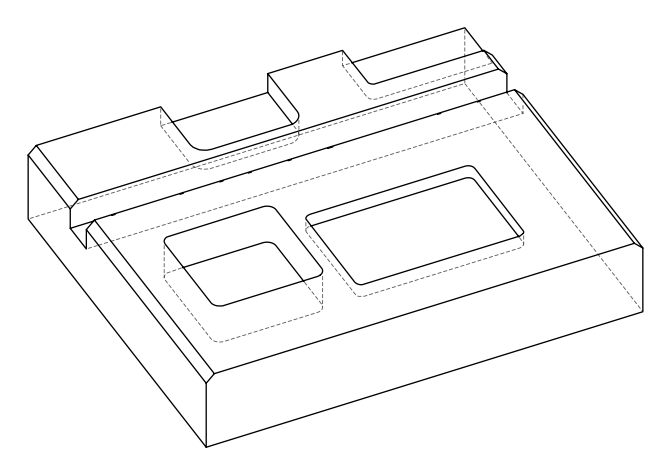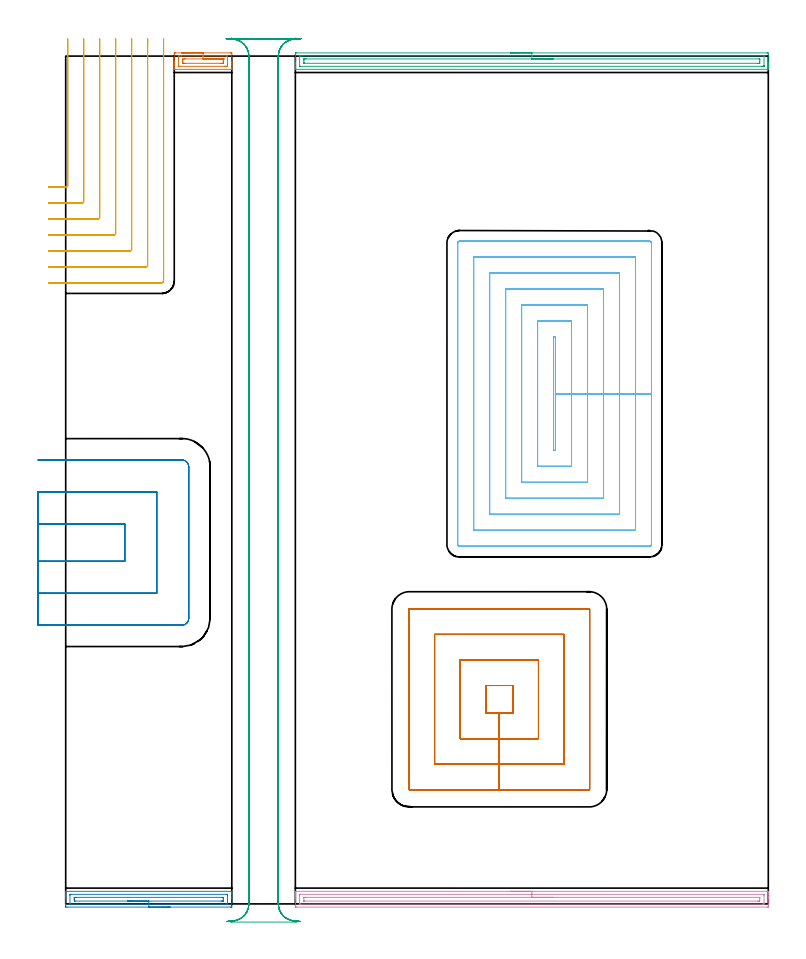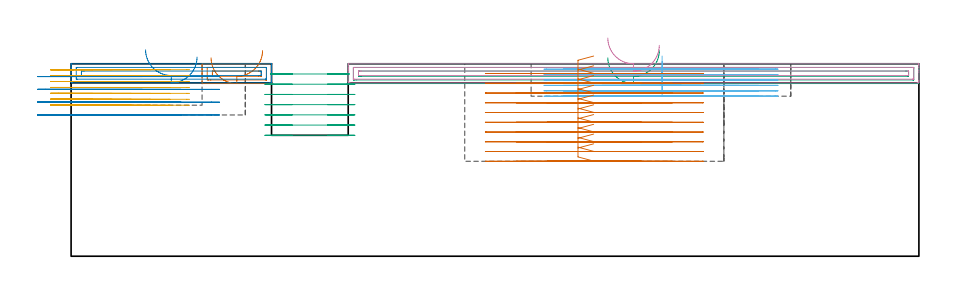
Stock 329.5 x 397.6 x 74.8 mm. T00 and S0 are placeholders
(PLAN: 9 operations, 4 tool changes, 88.6 min)
(1 AREA_MILL | FG_CHAMFER_SURFACE | UGT0205_001 | 0.86 min | 1084 mm3)
(2 AREA_MILL_1 | FG_CHAMFER_SURFACE_1 | UGT0205_001 | 2.07 min | 2263 mm3)
(3 AREA_MILL_2 | FG_CHAMFER_SURFACE_2 | UGT0205_001 | 5.53 min | 6715 mm3)
(4 AREA_MILL_3 | FG_CHAMFER_SURFACE_3 | UGT0205_001 | 5.52 min | 6197 mm3)
(5 MILL_CORNER_NOTCH_RECTANGULAR | CORNER_NOTCH_RECTANGULAR | NXT0201_013 | Follow Part, ap 2.5, ae 75% | 13.3 min | 90949 mm3)
(6 MILL_RECTANGULAR_POCKET | POCKET_RECTANGULAR_STRAIGHT | NXT0201_013 | Follow Part, ap 2.5, ae 75% | 25.23 min | 194316 mm3)
(7 MILL_RECTANGULAR_POCKET_1 | POCKET_RECTANGULAR_STRAIGHT_1 | NXT0201_012 | Follow Part, ap 4, ae 75% | 17.45 min | 382965 mm3)
(8 MILL_SLOT | SLOT_PARTIAL_RECTANGULAR | UGT0201_136 | Follow Part, ap 5, ae 75% | 5.47 min | 129886 mm3)
(9 MILL_RECTANGULAR_SLOT | SLOT_RECTANGULAR | NXT0201_012 | Follow Part, ap 4, ae 75% | 13.16 min | 328815 mm3)
(TOOL UGT0205_001 | Chamfer Mill 20 x 3 x 45 deg. | D20 FL50 Z2)
(TOOL NXT0201_013 | ENDMILL 10mm | D10 FL30 Z4)
(TOOL NXT0201_012 | ENDMILL 16mm [2P460-1600-NA 1630] | D16 FL38 Z6)
(TOOL UGT0201_136 | Carbide End Mill 20.0 | D20 FL30 Z4)
(OP 1 AREA_MILL)
G17 G21 G94 G90
T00 M6
G54
G17 G0 G90 X54.4 Y399.1 S1061 M3
G43 Z84.8 H0
Z77.1
G94 G1 X54.438 Z76.228 F250.
X54.552 Z75.364
X54.741 Z74.512
X55.003 Z73.68
X55.337 Z72.874
X55.74 Z72.1
X56.208 Z71.364
X56.74 Z70.672
X57.329 Z70.029
X57.972 Z69.44
X58.664 Z68.908
X59.4 Z68.44
X60.174 Z68.037
X60.98 Z67.703
X61.812 Z67.441
X62.664 Z67.252
X63.528 Z67.138
X64.4 Z67.1
X77.317
X77.673 Y399.097 Z67.101
X77.89 Y399.092 Z67.104
X77.9 Y398.748 Z67.449
Y395.25 Z70.944
Y394.645 Z71.552
Y394.376 Z71.821
Y393.771 Z72.426
Y393.501 Z72.695
Y392.962 Z73.237
Y392.292 Z73.907
Y391.617 Z74.581
X77.898 Y391.507 Z74.685
X77.89 Y391.402 Z74.788
X77.762 Y391.4 Z74.8
X51.037
X50.91 Y391.402 Z74.788
X50.902 Y391.507 Z74.685
X50.9 Y391.617 Z74.581
Y392.292 Z73.907
Y392.962 Z73.238
Y393.501 Z72.695
Y393.771 Z72.426
Y394.376 Z71.821
Y394.645 Z71.552
Y395.247 Z70.947
Y398.445 Z67.751
X50.903 Y398.748 Z67.449
X50.91 Y399.092 Z67.104
X51.127 Y399.097 Z67.101
X51.483 Y399.1 Z67.1
X64.4
Y397.686 Z68.514
X75.535 Y397.685 Z68.515
X75.728 Y397.684 Z68.516
X75.865 Y397.68 Z68.52
X75.891 Y397.678 Z68.522
X75.895 Y397.661 Z68.539
X75.897 Y397.639 Z68.561
X75.9 Y397.516 Z68.684
Y394.018 Z72.182
X75.897 Y393.501 Z72.699
X75.892 Y393.151 Z73.049
X75.876 Y392.821 Z73.379
X75.535 Y392.817 Z73.383
X75.344 Y392.815 Z73.385
X74.645 Y392.814 Z73.386
X74.454
X53.265 Y392.815 Z73.385
X53.072 Y392.816 Z73.384
X52.935 Y392.82 Z73.38
X52.909 Y392.822 Z73.378
X52.905 Y392.839 Z73.361
X52.903 Y392.861 Z73.339
X52.9 Y392.984 Z73.216
Y396.482 Z69.718
X52.903 Y396.999 Z69.201
X52.908 Y397.349 Z68.851
X52.924 Y397.679 Z68.521
X53.265 Y397.683 Z68.517
X53.457 Y397.685 Z68.515
X54.155 Y397.686 Z68.514
X54.346
X64.4
Y396.272 Z69.928
X72.863 Y396.271 Z69.929
X73.607 Y396.269 Z69.931
X73.754 Y396.266 Z69.934
X73.89 Y396.261 Z69.939
X73.895 Y396.124 Z70.076
X73.899 Y395.982 Z70.218
X73.9 Y395.25 Z70.95
Y395.107 Z71.093
X73.895 Y394.376 Z71.824
X73.893 Y394.239 Z71.961
X73.754 Y394.235 Z71.965
X73.012 Y394.229 Z71.971
X72.863
X55.937
X55.194 Y394.231 Z71.969
X55.046 Y394.234 Z71.966
X54.91 Y394.239 Z71.961
X54.905 Y394.376 Z71.824
X54.901 Y394.518 Z71.682
X54.9 Y395.25 Z70.95
Y395.393 Z70.807
X54.906 Y396.124 Z70.076
X54.907 Y396.261 Z69.939
X55.046 Y396.265 Z69.935
X55.788 Y396.271 Z69.929
X55.937
X64.4 Y396.272 Z69.928
X65.272 Z69.967
X66.136 Z70.08
X66.988 Z70.269
X67.82 Z70.532
X68.626 Z70.865
X69.4 Z71.268
X70.136 Z71.737
X70.828 Z72.268
X71.471 Z72.857
X72.06 Z73.501
X72.592 Z74.193
X73.06 Z74.928
X73.463 Z75.702
X73.797 Z76.508
X74.059 Z77.34
X74.248 Z78.192
X74.362 Z79.057
X74.4 Z79.928
G0 Z84.8
M5
M2
(OP 2 AREA_MILL_1)
G17 G21 G94 G90
T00 M6
G54
G17 G0 G90 X48.95 Y-1.5 S1061 M3
G43 Z84.8 H0
Z77.4
G94 G1 X48.912 Z76.528 F250.
X48.798 Z75.664
X48.609 Z74.812
X48.347 Z73.98
X48.013 Z73.174
X47.61 Z72.4
X47.142 Z71.664
X46.61 Z70.972
X46.021 Z70.329
X45.378 Z69.74
X44.686 Z69.208
X43.95 Z68.74
X43.176 Z68.337
X42.37 Z68.003
X41.538 Z67.741
X40.686 Z67.552
X39.822 Z67.438
X38.95 Z67.4
X0.598
X0.022 Y-1.493 Z67.404
X0.007 Y-1.491 Z67.406
X0. Y-0.918 Z67.979
Y2.645 Z71.539
Y3.233 Z72.13
Y3.536 Z72.432
Y4.124 Z73.02
Y4.427 Z73.322
Y5.034 Z73.933
Y5.504 Z74.403
X0.007 Y5.855 Z74.747
X0.01 Y5.905 Z74.795
X0.148 Y5.9 Z74.8
X77.752
X77.847 Y5.903 Z74.797
X77.898 Z74.793
X77.9 Y5.882 Z74.772
Y5.853 Z74.744
Y5.503 Z74.403
Y5.034 Z73.933
Y4.427 Z73.322
Y3.233 Z72.13
Y2.645 Z71.539
Y-0.624 Z68.272
X77.898 Y-0.918 Z67.979
X77.893 Y-1.491 Z67.406
X77.878 Y-1.493 Z67.404
X77.302 Y-1.5 Z67.4
X38.95
Y-0.086 Z68.814
X2.323 Y-0.085 Z68.815
X2.205 Y-0.082 Z68.818
X2.01 Y-0.075 Z68.825
X2.007 Y-0.027 Z68.873
X2.001 Y0.354 Z69.254
Y3.917 Z72.817
X2.007 Y4.427 Z73.327
X2.01 Y4.468 Z73.368
X2.147 Y4.479 Z73.379
X2.264 Y4.484 Z73.384
X2.323 Y4.486 Z73.386
X2.382
X75.577 Y4.485 Z73.385
X75.694 Y4.482 Z73.382
X75.89 Y4.475 Z73.375
X75.893 Y4.427 Z73.327
X75.899 Y4.047 Z72.947
Y0.483 Z69.383
X75.893 Y-0.027 Z68.873
X75.891 Y-0.068 Z68.832
X75.753 Y-0.079 Z68.821
X75.636 Y-0.085 Z68.815
X75.577 Y-0.086 Z68.814
X75.518
X38.95
Y1.328 Z70.228
X4.592 Y1.329 Z70.229
X4.166 Y1.333 Z70.233
X4.033 Y1.335 Z70.235
X4.01 Y1.59 Z70.49
X4.003 Y1.755 Z70.655
X4. Y1.92 Z70.82
Y2.645 Z71.545
X4.001 Y2.81 Z71.71
X4.008 Y2.976 Z71.876
X4.015 Y3.065 Z71.965
X4.059 Y3.068 Z71.968
X4.166 Y3.07 Z71.97
X4.631 Y3.071 Z71.971
X5.057
X73.309
X73.734 Y3.067 Z71.967
X73.867 Y3.065 Z71.965
X73.89 Y2.81 Z71.71
X73.897 Y2.645 Z71.545
X73.9 Y2.48 Z71.38
Y1.755 Z70.655
X73.899 Y1.59 Z70.49
X73.892 Y1.424 Z70.324
X73.885 Y1.335 Z70.235
X73.841 Y1.332 Z70.232
X73.734 Y1.33 Z70.23
X73.269 Y1.329 Z70.229
X72.843 Y1.328 Z70.228
X38.95
X38.078 Z70.267
X37.214 Z70.38
X36.362 Z70.569
X35.53 Z70.832
X34.724 Z71.165
X33.95 Z71.568
X33.214 Z72.037
X32.522 Z72.568
X31.879 Z73.157
X31.29 Z73.801
X30.758 Z74.493
X30.29 Z75.228
X29.887 Z76.002
X29.553 Z76.808
X29.291 Z77.64
X29.102 Z78.492
X28.988 Z79.357
X28.95 Z80.228
G0 Z84.8
M5
M2
(OP 3 AREA_MILL_2)
G17 G21 G94 G90
T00 M6
G54
G17 G0 G90 X208.6 Y399.1 S1061 M3
G43 Z84.8 H0
Z77.1
G94 G1 X208.638 Z76.228 F250.
X208.752 Z75.364
X208.941 Z74.512
X209.203 Z73.68
X209.537 Z72.874
X209.94 Z72.1
X210.408 Z71.364
X210.94 Z70.672
X211.529 Z70.029
X212.172 Z69.44
X212.864 Z68.909
X213.6 Z68.44
X214.374 Z68.037
X215.18 Z67.703
X216.012 Z67.441
X216.864 Z67.252
X217.728 Z67.138
X218.6 Z67.1
X328.887
X329.244 Y399.098 Z67.101
X329.49 Y399.093 Z67.104
X329.5 Y398.748 Z67.449
Y394.376 Z71.818
Y393.828 Z72.369
Y393.501 Z72.695
Y392.953 Z73.243
Y392.627 Z73.568
Y391.974 Z74.225
Y391.663 Z74.536
X329.498 Y391.53 Z74.662
X329.49 Y391.402 Z74.788
X329.333 Y391.4 Z74.8
X107.867
X107.71 Y391.402 Z74.788
X107.702 Y391.53 Z74.662
X107.7 Y391.663 Z74.536
Y391.974 Z74.226
Y392.627 Z73.568
Y393.828 Z72.369
Y394.376 Z71.818
Y398.474 Z67.723
X107.703 Y398.748 Z67.449
X107.71 Y399.093 Z67.104
X107.956 Y399.098 Z67.101
X108.313 Y399.1 Z67.1
X218.6
Y397.686 Z68.514
X327.101 Y397.685 Z68.515
X327.294 Y397.684 Z68.516
X327.449 Y397.681 Z68.519
X327.481 Y397.679 Z68.521
X327.49 Y397.662 Z68.538
X327.493 Y397.634 Z68.566
X327.499 Y397.483 Z68.717
Y393.111 Z73.089
X327.496 Y392.98 Z73.22
X327.491 Y392.876 Z73.324
X327.486 Y392.821 Z73.379
X327.451 Y392.82 Z73.38
X327.101 Y392.816 Z73.384
X326.909 Y392.815 Z73.385
X326.208 Y392.814 Z73.386
X110.099 Y392.815 Z73.385
X109.906 Y392.816 Z73.384
X109.751 Y392.819 Z73.381
X109.719 Y392.821 Z73.379
X109.71 Y392.838 Z73.362
X109.707 Y392.866 Z73.334
X109.701 Y393.017 Z73.183
Y397.389 Z68.811
X109.704 Y397.52 Z68.68
X109.709 Y397.624 Z68.576
X109.714 Y397.679 Z68.521
X109.749 Y397.68 Z68.52
X110.099 Y397.684 Z68.516
X110.291 Y397.685 Z68.515
X110.992 Y397.686 Z68.514
X218.6
Y396.272 Z69.928
X325.165 Y396.271 Z69.929
X325.315 Y396.269 Z69.931
X325.463 Y396.265 Z69.935
X325.491 Y396.26 Z69.94
X325.495 Y396.233 Z69.967
X325.498 Y396.185 Z70.015
X325.5 Y396.124 Z70.076
Y395.943 Z70.257
Y395.069 Z71.131
X325.497 Y394.376 Z71.824
X325.494 Y394.285 Z71.915
X325.49 Y394.244 Z71.956
X325.459 Y394.234 Z71.966
X325.315 Y394.232 Z71.968
X324.572 Y394.229 Z71.971
X324.422 Y394.228 Z71.972
X112.035 Y394.229 Z71.971
X111.885 Y394.231 Z71.969
X111.737 Y394.235 Z71.965
X111.709 Y394.24 Z71.96
X111.705 Y394.267 Z71.933
X111.702 Y394.315 Z71.885
X111.7 Y394.376 Z71.824
Y394.557 Z71.643
Y395.431 Z70.769
X111.703 Y396.124 Z70.076
X111.706 Y396.215 Z69.985
X111.71 Y396.256 Z69.944
X111.741 Y396.266 Z69.934
X111.885 Y396.268 Z69.932
X112.628 Y396.271 Z69.929
X112.778
X218.6 Y396.272 Z69.928
X219.472 Z69.967
X220.336 Z70.08
X221.188 Z70.269
X222.02 Z70.532
X222.826 Z70.865
X223.6 Z71.268
X224.336 Z71.737
X225.028 Z72.268
X225.671 Z72.857
X226.26 Z73.501
X226.792 Z74.193
X227.26 Z74.928
X227.663 Z75.702
X227.997 Z76.508
X228.259 Z77.34
X228.448 Z78.192
X228.562 Z79.057
X228.6 Z79.928
G0 Z84.8
M5
M2
(OP 4 AREA_MILL_3)
G17 G21 G94 G90
T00 M6
G54
G17 G0 G90 X208.6 Y5.9 S1061 M3
G43 Z84.8 H0
G94 G1 X208.638 Z83.928 F250.
X208.752 Z83.063
X208.941 Z82.212
X209.203 Z81.38
X209.537 Z80.574
X209.94 Z79.8
X210.408 Z79.064
X210.94 Z78.372
X211.529 Z77.729
X212.172 Z77.139
X212.864 Z76.608
X213.6 Z76.14
X214.374 Z75.737
X215.18 Z75.403
X216.012 Z75.141
X216.864 Z74.952
X217.728 Z74.838
X218.6 Z74.8
X329.333
X329.49 Y5.897 Z74.788
X329.493 Y5.851 Z74.743
X329.5 Y5.465 Z74.364
Y5.092 Z73.992
Y4.427 Z73.322
Y3.203 Z72.1
Y2.645 Z71.54
Y-0.639 Z68.258
X329.498 Y-0.918 Z67.979
X329.493 Y-1.492 Z67.406
X329.464 Y-1.494 Z67.404
X328.887 Y-1.5 Z67.4
X108.313
X107.736 Y-1.494 Z67.404
X107.707 Y-1.491 Z67.406
X107.7 Y-0.918 Z67.979
Y2.645 Z71.54
Y3.203 Z72.1
Y3.536 Z72.432
Y4.094 Z72.991
Y4.427 Z73.322
Y5.092 Z73.992
Y5.465 Z74.365
X107.707 Y5.851 Z74.743
X107.71 Y5.897 Z74.788
X107.867 Y5.9 Z74.8
X218.6
Y4.486 Z73.386
X327.16 Y4.485 Z73.385
X327.277 Y4.483 Z73.383
X327.49 Y4.477 Z73.377
X327.493 Y4.427 Z73.327
X327.499 Y4.029 Z72.929
Y0.466 Z69.366
X327.493 Y-0.027 Z68.873
X327.49 Y-0.07 Z68.83
X327.336 Y-0.08 Z68.82
X327.219 Y-0.085 Z68.815
X327.16 Y-0.086 Z68.814
X327.101
X110.04 Y-0.085 Z68.815
X109.923 Y-0.083 Z68.817
X109.71 Y-0.077 Z68.823
X109.707 Y-0.027 Z68.873
X109.701 Y0.371 Z69.271
Y3.934 Z72.834
X109.707 Y4.427 Z73.327
X109.71 Y4.47 Z73.37
X109.864 Y4.48 Z73.38
X109.981 Y4.485 Z73.385
X110.04 Y4.486 Z73.386
X110.099
X218.6
Y3.072 Z71.972
X325.315 Y3.071 Z71.971
X325.457 Y3.07 Z71.97
X325.48 Y3.068 Z71.968
X325.486 Y3.066 Z71.966
X325.49 Y3.051 Z71.951
X325.496 Y2.953 Z71.853
X325.499 Y2.83 Z71.73
Y1.571 Z70.471
X325.493 Y1.385 Z70.285
X325.49 Y1.338 Z70.238
X325.473 Y1.335 Z70.235
X325.421 Y1.332 Z70.232
X325.315 Y1.33 Z70.23
X324.849 Y1.328 Z70.228
X324.422
X111.885 Y1.329 Z70.229
X111.743 Y1.33 Z70.23
X111.72 Y1.332 Z70.232
X111.714 Y1.334 Z70.234
X111.71 Y1.349 Z70.249
X111.704 Y1.447 Z70.347
X111.701 Y1.57 Z70.47
Y2.829 Z71.729
X111.707 Y3.015 Z71.915
X111.71 Y3.062 Z71.962
X111.727 Y3.065 Z71.965
X111.779 Y3.068 Z71.968
X111.885 Y3.07 Z71.97
X112.351 Y3.071 Z71.971
X112.778 Y3.072 Z71.972
X218.6
X219.472 Z72.01
X220.336 Z72.123
X221.188 Z72.312
X222.02 Z72.575
X222.826 Z72.908
X223.6 Z73.311
X224.336 Z73.78
X225.028 Z74.311
X225.671 Z74.9
X226.26 Z75.544
X226.792 Z76.236
X227.26 Z76.972
X227.663 Z77.745
X227.997 Z78.551
X228.259 Z79.383
X228.448 Z80.235
X228.562 Z81.1
X228.6 Z81.972
G0 Z84.8
M5
M2
(OP 5 MILL_CORNER_NOTCH_RECTANGULAR)
G17 G21 G94 G90
T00 M6
G54
G17 G0 G90 X-8. Y336.3 S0 M3
G43 Z84.8 H0
Z72.5
G94 G1 X-5. F250.
X0.404 F500.
G3 X0.9 Y336.796 R0.5
G1 Y402.28
G2 X0.901 Y402.6 R45.
G1 X0.922 Y405.6 F250.
G0 Z84.8
X-8. Y328.8
Z72.5
G1 X-5.
X7.904 F500.
G3 X8.4 Y329.296 R0.5
G1 Y402.28
G2 X8.401 Y402.6 R37.5
G1 X8.427 Y405.6 F250.
G0 Z84.8
X-8. Y321.3
Z72.5
G1 X-5.
X15.404 F500.
G3 X15.9 Y321.796 R0.5
G1 Y402.28
G2 X15.902 Y402.6 R30.
G1 X15.934 Y405.6 F250.
G0 Z84.8
X-8. Y313.8
Z72.5
G1 X-5.
X22.904 F500.
G3 X23.4 Y314.296 R0.5
G1 Y402.28
G2 X23.402 Y402.6 R22.5
G1 X23.445 Y405.6 F250.
G0 Z84.8
X-8. Y306.3
Z72.5
G1 X-5.
X30.404 F500.
G3 X30.9 Y306.796 R0.5
G1 Y402.28
G2 X30.903 Y402.6 R15.
G1 X30.967 Y405.599 F250.
G0 Z84.8
X-8. Y298.8
Z72.5
G1 X-5.
X37.903 F500.
G3 X38.4 Y299.297 R0.5
G1 Y402.28
G2 X38.407 Y402.6 R7.5
G1 X38.535 Y405.597 F250.
G0 Z84.8
X-8. Y291.3
Z72.5
G1 X-5.
X45. F500.
G3 X45.9 Y292.2 R0.9
G1 Y402.28
Y405.28 F250.
G0 Z84.8
X-8. Y336.3
Z70.2
G1 X-5.
X0.404 F500.
G3 X0.9 Y336.796 R0.5
G1 Y402.6
Y405.6 F250.
G0 Z84.8
X-8. Y328.8
Z70.2
G1 X-5.
X7.904 F500.
G3 X8.4 Y329.296 R0.5
G1 Y402.6
Y405.6 F250.
G0 Z84.8
X-8. Y321.3
Z70.2
G1 X-5.
X15.404 F500.
G3 X15.9 Y321.796 R0.5
G1 Y402.6
Y405.6 F250.
G0 Z84.8
X-8. Y313.8
Z70.2
G1 X-5.
X22.904 F500.
G3 X23.4 Y314.296 R0.5
G1 Y402.6
Y405.6 F250.
G0 Z84.8
X-8. Y306.3
Z70.2
G1 X-5.
X30.404 F500.
G3 X30.9 Y306.796 R0.5
G1 Y402.6
Y405.6 F250.
G0 Z84.8
X-8. Y298.8
Z70.2
G1 X-5.
X37.903 F500.
G3 X38.4 Y299.297 R0.5
G1 Y402.6
Y405.6 F250.
G0 Z84.8
X-8. Y291.3
Z70.2
G1 X-5.
X45. F500.
G3 X45.9 Y292.2 R0.9
G1 Y402.6
Y405.6 F250.
G0 Z84.8
X-8. Y336.3
Z67.9
G1 X-5.
X0.404 F500.
G3 X0.9 Y336.796 R0.5
G1 Y402.6
Y405.6 F250.
G0 Z84.8
X-8. Y328.8
Z67.9
G1 X-5.
X7.904 F500.
G3 X8.4 Y329.296 R0.5
G1 Y402.6
Y405.6 F250.
G0 Z84.8
X-8. Y321.3
Z67.9
G1 X-5.
X15.404 F500.
G3 X15.9 Y321.796 R0.5
G1 Y402.6
Y405.6 F250.
G0 Z84.8
X-8. Y313.8
Z67.9
G1 X-5.
X22.904 F500.
G3 X23.4 Y314.296 R0.5
G1 Y402.6
Y405.6 F250.
G0 Z84.8
X-8. Y306.3
Z67.9
G1 X-5.
X30.404 F500.
G3 X30.9 Y306.796 R0.5
G1 Y402.6
Y405.6 F250.
G0 Z84.8
X-8. Y298.8
Z67.9
G1 X-5.
X37.903 F500.
G3 X38.4 Y299.297 R0.5
G1 Y402.6
Y405.6 F250.
G0 Z84.8
X-8. Y291.3
Z67.9
G1 X-5.
X45. F500.
G3 X45.9 Y292.2 R0.9
G1 Y402.6
Y405.6 F250.
G0 Z84.8
X-8. Y336.3
Z65.6
G1 X-5.
X0.404 F500.
G3 X0.9 Y336.796 R0.5
G1 Y402.6
Y405.6 F250.
G0 Z84.8
X-8. Y328.8
Z65.6
G1 X-5.
X7.904 F500.
G3 X8.4 Y329.296 R0.5
G1 Y402.6
Y405.6 F250.
G0 Z84.8
X-8. Y321.3
Z65.6
G1 X-5.
X15.404 F500.
G3 X15.9 Y321.796 R0.5
G1 Y402.6
Y405.6 F250.
G0 Z84.8
X-8. Y313.8
Z65.6
G1 X-5.
X22.904 F500.
G3 X23.4 Y314.296 R0.5
G1 Y402.6
Y405.6 F250.
G0 Z84.8
X-8. Y306.3
Z65.6
G1 X-5.
X30.404 F500.
G3 X30.9 Y306.796 R0.5
G1 Y402.6
Y405.6 F250.
G0 Z84.8
X-8. Y298.8
Z65.6
G1 X-5.
X37.903 F500.
G3 X38.4 Y299.297 R0.5
G1 Y402.6
Y405.6 F250.
G0 Z84.8
X-8. Y291.3
Z65.6
G1 X-5.
X45. F500.
G3 X45.9 Y292.2 R0.9
G1 Y402.6
Y405.6 F250.
G0 Z84.8
X-8. Y336.3
Z63.3
G1 X-5.
X0.404 F500.
G3 X0.9 Y336.796 R0.5
G1 Y402.6
Y405.6 F250.
G0 Z84.8
X-8. Y328.8
Z63.3
G1 X-5.
X7.904 F500.
G3 X8.4 Y329.296 R0.5
G1 Y402.6
Y405.6 F250.
G0 Z84.8
X-8. Y321.3
Z63.3
G1 X-5.
X15.404 F500.
G3 X15.9 Y321.796 R0.5
G1 Y402.6
Y405.6 F250.
G0 Z84.8
X-8. Y313.8
Z63.3
G1 X-5.
X22.904 F500.
G3 X23.4 Y314.296 R0.5
G1 Y402.6
Y405.6 F250.
G0 Z84.8
X-8. Y306.3
Z63.3
G1 X-5.
X30.404 F500.
G3 X30.9 Y306.796 R0.5
G1 Y402.6
Y405.6 F250.
G0 Z84.8
X-8. Y298.8
Z63.3
G1 X-5.
X37.903 F500.
G3 X38.4 Y299.297 R0.5
G1 Y402.6
Y405.6 F250.
G0 Z84.8
X-8. Y291.3
Z63.3
G1 X-5.
X45. F500.
G3 X45.9 Y292.2 R0.9
G1 Y402.6
Y405.6 F250.
G0 Z84.8
X-8. Y336.3
Z61.
G1 X-5.
X0.404 F500.
G3 X0.9 Y336.796 R0.5
G1 Y402.6
Y405.6 F250.
G0 Z84.8
X-8. Y328.8
Z61.
G1 X-5.
X7.904 F500.
G3 X8.4 Y329.296 R0.5
G1 Y402.6
Y405.6 F250.
G0 Z84.8
X-8. Y321.3
Z61.
G1 X-5.
X15.404 F500.
G3 X15.9 Y321.796 R0.5
G1 Y402.6
Y405.6 F250.
G0 Z84.8
X-8. Y313.8
Z61.
G1 X-5.
X22.904 F500.
G3 X23.4 Y314.296 R0.5
G1 Y402.6
Y405.6 F250.
G0 Z84.8
X-8. Y306.3
Z61.
G1 X-5.
X30.404 F500.
G3 X30.9 Y306.796 R0.5
G1 Y402.6
Y405.6 F250.
G0 Z84.8
X-8. Y298.8
Z61.
G1 X-5.
X37.903 F500.
G3 X38.4 Y299.297 R0.5
G1 Y402.6
Y405.6 F250.
G0 Z84.8
X-8. Y291.3
Z61.
G1 X-5.
X45. F500.
G3 X45.9 Y292.2 R0.9
G1 Y402.6
Y405.6 F250.
G0 Z84.8
X-8. Y336.3
Z58.7
G1 X-5.
X0.404 F500.
G3 X0.9 Y336.796 R0.5
G1 Y402.6
Y405.6 F250.
G0 Z84.8
X-8. Y328.8
Z58.7
G1 X-5.
X7.904 F500.
G3 X8.4 Y329.296 R0.5
G1 Y402.6
Y405.6 F250.
G0 Z84.8
X-8. Y321.3
Z58.7
G1 X-5.
X15.404 F500.
G3 X15.9 Y321.796 R0.5
G1 Y402.6
Y405.6 F250.
G0 Z84.8
X-8. Y313.8
Z58.7
G1 X-5.
X22.904 F500.
G3 X23.4 Y314.296 R0.5
G1 Y402.6
Y405.6 F250.
G0 Z84.8
X-8. Y306.3
Z58.7
G1 X-5.
X30.404 F500.
G3 X30.9 Y306.796 R0.5
G1 Y402.6
Y405.6 F250.
G0 Z84.8
X-8. Y298.8
Z58.7
G1 X-5.
X37.903 F500.
G3 X38.4 Y299.297 R0.5
G1 Y402.6
Y405.6 F250.
G0 Z84.8
X-8. Y291.3
Z58.7
G1 X-5.
X45. F500.
G3 X45.9 Y292.2 R0.9
G1 Y402.6
Y405.6 F250.
G0 Z84.8
M5
M2
(OP 6 MILL_RECTANGULAR_POCKET)
G17 G21 G94 G90
T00 M6
G54
G17 G0 G90 X229.7 Y220.217 S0 M3
G43 Z84.8 H0
Z77.8
G94 G1 Y239.25 Z72.7 F250.
Y265.8 F500.
X228.8
Y212.7
X229.7
Y239.25
X237.2
Y273.3
X221.3
Y205.2
X237.2
Y239.25
X244.7
Y280.8
X213.8
Y197.7
X244.7
Y239.25
X252.2
Y288.3
X206.3
Y190.2
X252.2
Y239.25
X259.7
Y295.8
X198.8
Y182.7
X259.7
Y239.25
X267.2
Y303.3
X191.3
Y175.2
X267.2
Y239.25
X274.7
Y309.9
G3 X273.8 Y310.8 R0.9
G1 X184.7
G3 X183.8 Y309.9 R0.9
G1 Y168.6
G3 X184.7 Y167.7 R0.9
G1 X273.8
G3 X274.7 Y168.6 R0.9
G1 Y239.25
Y240.25
G0 X229.7 Y220.217 Z75.7
G1 Y239.25 Z70.6 F250.
Y265.8 F500.
X228.8
Y212.7
X229.7
Y239.25
X237.2
Y273.3
X221.3
Y205.2
X237.2
Y239.25
X244.7
Y280.8
X213.8
Y197.7
X244.7
Y239.25
X252.2
Y288.3
X206.3
Y190.2
X252.2
Y239.25
X259.7
Y295.8
X198.8
Y182.7
X259.7
Y239.25
X267.2
Y303.3
X191.3
Y175.2
X267.2
Y239.25
X274.7
Y309.9
G3 X273.8 Y310.8 R0.9
G1 X184.7
G3 X183.8 Y309.9 R0.9
G1 Y168.6
G3 X184.7 Y167.7 R0.9
G1 X273.8
G3 X274.7 Y168.6 R0.9
G1 Y239.25
Y240.25
G0 X229.7 Y220.217 Z73.6
G1 Y239.25 Z68.5 F250.
Y265.8 F500.
X228.8
Y212.7
X229.7
Y239.25
X237.2
Y273.3
X221.3
Y205.2
X237.2
Y239.25
X244.7
Y280.8
X213.8
Y197.7
X244.7
Y239.25
X252.2
Y288.3
X206.3
Y190.2
X252.2
Y239.25
X259.7
Y295.8
X198.8
Y182.7
X259.7
Y239.25
X267.2
Y303.3
X191.3
Y175.2
X267.2
Y239.25
X274.7
Y309.9
G3 X273.8 Y310.8 R0.9
G1 X184.7
G3 X183.8 Y309.9 R0.9
G1 Y168.6
G3 X184.7 Y167.7 R0.9
G1 X273.8
G3 X274.7 Y168.6 R0.9
G1 Y239.25
Y240.25
G0 X229.7 Y220.217 Z71.5
G1 Y239.25 Z66.4 F250.
Y265.8 F500.
X228.8
Y212.7
X229.7
Y239.25
X237.2
Y273.3
X221.3
Y205.2
X237.2
Y239.25
X244.7
Y280.8
X213.8
Y197.7
X244.7
Y239.25
X252.2
Y288.3
X206.3
Y190.2
X252.2
Y239.25
X259.7
Y295.8
X198.8
Y182.7
X259.7
Y239.25
X267.2
Y303.3
X191.3
Y175.2
X267.2
Y239.25
X274.7
Y309.9
G3 X273.8 Y310.8 R0.9
G1 X184.7
G3 X183.8 Y309.9 R0.9
G1 Y168.6
G3 X184.7 Y167.7 R0.9
G1 X273.8
G3 X274.7 Y168.6 R0.9
G1 Y239.25
Y240.25
G0 X229.7 Y220.217 Z69.4
G1 Y239.25 Z64.3 F250.
Y265.8 F500.
X228.8
Y212.7
X229.7
Y239.25
X237.2
Y273.3
X221.3
Y205.2
X237.2
Y239.25
X244.7
Y280.8
X213.8
Y197.7
X244.7
Y239.25
X252.2
Y288.3
X206.3
Y190.2
X252.2
Y239.25
X259.7
Y295.8
X198.8
Y182.7
X259.7
Y239.25
X267.2
Y303.3
X191.3
Y175.2
X267.2
Y239.25
X274.7
Y309.9
G3 X273.8 Y310.8 R0.9
G1 X184.7
G3 X183.8 Y309.9 R0.9
G1 Y168.6
G3 X184.7 Y167.7 R0.9
G1 X273.8
G3 X274.7 Y168.6 R0.9
G1 Y239.25
Y240.25
G0 X229.7 Y220.217 Z67.3
G1 Y239.25 Z62.2 F250.
Y265.8 F500.
X228.8
Y212.7
X229.7
Y239.25
X237.2
Y273.3
X221.3
Y205.2
X237.2
Y239.25
X244.7
Y280.8
X213.8
Y197.7
X244.7
Y239.25
X252.2
Y288.3
X206.3
Y190.2
X252.2
Y239.25
X259.7
Y295.8
X198.8
Y182.7
X259.7
Y239.25
X267.2
Y303.3
X191.3
Y175.2
X267.2
Y239.25
X274.7
Y309.9
G3 X273.8 Y310.8 R0.9
G1 X184.7
G3 X183.8 Y309.9 R0.9
G1 Y168.6
G3 X184.7 Y167.7 R0.9
G1 X273.8
G3 X274.7 Y168.6 R0.9
G1 Y239.25
Y240.25
G0 Z84.8
M5
M2
(OP 7 MILL_RECTANGULAR_POCKET_1)
G17 G21 G94 G90
T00 M6
G54
G17 G0 G90 X203.091 Y102.4 S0 M3
G43 Z84.8 H1
Z77.8
G94 G1 X197. Z76.168 F250.
Y89.5 Z72.711
X203.35 Z71.01
X209.7 F500.
Y102.4
X197.
Y89.5
X203.35
Y77.5
X221.7
Y114.4
X185.
Y77.5
X203.35
Y65.5
X233.7
Y126.4
X173.
Y65.5
X203.35
Y53.5
X245.5
G3 X245.7 Y53.7 R0.2
G1 Y138.2
G3 X245.5 Y138.4 R0.2
G1 X161.2
G3 X161. Y138.2 R0.2
G1 Y53.7
G3 X161.2 Y53.5 R0.2
G1 X203.35
X204.35
G0 X203.091 Y102.4 Z74.01
G1 X197. Z72.378 F250.
Y89.5 Z68.921
X203.35 Z67.22
X209.7 F500.
Y102.4
X197.
Y89.5
X203.35
Y77.5
X221.7
Y114.4
X185.
Y77.5
X203.35
Y65.5
X233.7
Y126.4
X173.
Y65.5
X203.35
Y53.5
X245.5
G3 X245.7 Y53.7 R0.2
G1 Y138.2
G3 X245.5 Y138.4 R0.2
G1 X161.2
G3 X161. Y138.2 R0.2
G1 Y53.7
G3 X161.2 Y53.5 R0.2
G1 X203.35
X204.35
G0 X203.091 Y102.4 Z70.22
G1 X197. Z68.588 F250.
Y89.5 Z65.131
X203.35 Z63.43
X209.7 F500.
Y102.4
X197.
Y89.5
X203.35
Y77.5
X221.7
Y114.4
X185.
Y77.5
X203.35
Y65.5
X233.7
Y126.4
X173.
Y65.5
X203.35
Y53.5
X245.5
G3 X245.7 Y53.7 R0.2
G1 Y138.2
G3 X245.5 Y138.4 R0.2
G1 X161.2
G3 X161. Y138.2 R0.2
G1 Y53.7
G3 X161.2 Y53.5 R0.2
G1 X203.35
X204.35
G0 X203.091 Y102.4 Z66.43
G1 X197. Z64.798 F250.
Y89.5 Z61.341
X203.35 Z59.64
X209.7 F500.
Y102.4
X197.
Y89.5
X203.35
Y77.5
X221.7
Y114.4
X185.
Y77.5
X203.35
Y65.5
X233.7
Y126.4
X173.
Y65.5
X203.35
Y53.5
X245.5
G3 X245.7 Y53.7 R0.2
G1 Y138.2
G3 X245.5 Y138.4 R0.2
G1 X161.2
G3 X161. Y138.2 R0.2
G1 Y53.7
G3 X161.2 Y53.5 R0.2
G1 X203.35
X204.35
G0 X203.091 Y102.4 Z62.64
G1 X197. Z61.008 F250.
Y89.5 Z57.551
X203.35 Z55.85
X209.7 F500.
Y102.4
X197.
Y89.5
X203.35
Y77.5
X221.7
Y114.4
X185.
Y77.5
X203.35
Y65.5
X233.7
Y126.4
X173.
Y65.5
X203.35
Y53.5
X245.5
G3 X245.7 Y53.7 R0.2
G1 Y138.2
G3 X245.5 Y138.4 R0.2
G1 X161.2
G3 X161. Y138.2 R0.2
G1 Y53.7
G3 X161.2 Y53.5 R0.2
G1 X203.35
X204.35
G0 X203.091 Y102.4 Z58.85
G1 X197. Z57.218 F250.
Y89.5 Z53.761
X203.35 Z52.06
X209.7 F500.
Y102.4
X197.
Y89.5
X203.35
Y77.5
X221.7
Y114.4
X185.
Y77.5
X203.35
Y65.5
X233.7
Y126.4
X173.
Y65.5
X203.35
Y53.5
X245.5
G3 X245.7 Y53.7 R0.2
G1 Y138.2
G3 X245.5 Y138.4 R0.2
G1 X161.2
G3 X161. Y138.2 R0.2
G1 Y53.7
G3 X161.2 Y53.5 R0.2
G1 X203.35
X204.35
G0 X203.091 Y102.4 Z55.06
G1 X197. Z53.428 F250.
Y89.5 Z49.971
X203.35 Z48.27
X209.7 F500.
Y102.4
X197.
Y89.5
X203.35
Y77.5
X221.7
Y114.4
X185.
Y77.5
X203.35
Y65.5
X233.7
Y126.4
X173.
Y65.5
X203.35
Y53.5
X245.5
G3 X245.7 Y53.7 R0.2
G1 Y138.2
G3 X245.5 Y138.4 R0.2
G1 X161.2
G3 X161. Y138.2 R0.2
G1 Y53.7
G3 X161.2 Y53.5 R0.2
G1 X203.35
X204.35
G0 X203.091 Y102.4 Z51.27
G1 X197. Z49.638 F250.
Y89.5 Z46.181
X203.35 Z44.48
X209.7 F500.
Y102.4
X197.
Y89.5
X203.35
Y77.5
X221.7
Y114.4
X185.
Y77.5
X203.35
Y65.5
X233.7
Y126.4
X173.
Y65.5
X203.35
Y53.5
X245.5
G3 X245.7 Y53.7 R0.2
G1 Y138.2
G3 X245.5 Y138.4 R0.2
G1 X161.2
G3 X161. Y138.2 R0.2
G1 Y53.7
G3 X161.2 Y53.5 R0.2
G1 X203.35
X204.35
G0 X203.091 Y102.4 Z47.48
G1 X197. Z45.848 F250.
Y89.5 Z42.391
X203.35 Z40.69
X209.7 F500.
Y102.4
X197.
Y89.5
X203.35
Y77.5
X221.7
Y114.4
X185.
Y77.5
X203.35
Y65.5
X233.7
Y126.4
X173.
Y65.5
X203.35
Y53.5
X245.5
G3 X245.7 Y53.7 R0.2
G1 Y138.2
G3 X245.5 Y138.4 R0.2
G1 X161.2
G3 X161. Y138.2 R0.2
G1 Y53.7
G3 X161.2 Y53.5 R0.2
G1 X203.35
X204.35
G0 X203.091 Y102.4 Z43.69
G1 X197. Z42.058 F250.
Y89.5 Z38.601
X203.35 Z36.9
X209.7 F500.
Y102.4
X197.
Y89.5
X203.35
Y77.5
X221.7
Y114.4
X185.
Y77.5
X203.35
Y65.5
X233.7
Y126.4
X173.
Y65.5
X203.35
Y53.5
X245.5
G3 X245.7 Y53.7 R0.2
G1 Y138.2
G3 X245.5 Y138.4 R0.2
G1 X161.2
G3 X161. Y138.2 R0.2
G1 Y53.7
G3 X161.2 Y53.5 R0.2
G1 X203.35
X204.35
G0 Z84.8
M5
M2
(OP 8 MILL_SLOT)
G17 G21 G94 G90
T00 M6
G54
G17 G0 G90 X-13. Y160.7 S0 M3
G43 Z84.8 H0
Z69.825
G94 G1 X-10. F250.
X27.7 F500.
Y178.2
X-10.
X-13. F250.
Y145.7
X-10.
X42.7 F500.
Y193.2
X-10.
X-13. F250.
Y130.7
X-10.
X54.5 F500.
G3 X57.7 Y133.9 R3.2
G1 Y205.
G3 X54.5 Y208.2 R3.2
G1 X-10.
X-13. F250.
G0 Y160.7 Z64.85
G1 X-10.
X27.7 F500.
Y178.2
X-10.
X-13. F250.
Y145.7
X-10.
X42.7 F500.
Y193.2
X-10.
X-13. F250.
Y130.7
X-10.
X54.5 F500.
G3 X57.7 Y133.9 R3.2
G1 Y205.
G3 X54.5 Y208.2 R3.2
G1 X-10.
X-13. F250.
G0 Y160.7 Z59.875
G1 X-10.
X27.7 F500.
Y178.2
X-10.
X-13. F250.
Y145.7
X-10.
X42.7 F500.
Y193.2
X-10.
X-13. F250.
Y130.7
X-10.
X54.5 F500.
G3 X57.7 Y133.9 R3.2
G1 Y205.
G3 X54.5 Y208.2 R3.2
G1 X-10.
X-13. F250.
G0 Y160.7 Z54.9
G1 X-10.
X27.7 F500.
Y178.2
X-10.
X-13. F250.
Y145.7
X-10.
X42.7 F500.
Y193.2
X-10.
X-13. F250.
Y130.7
X-10.
X54.5 F500.
G3 X57.7 Y133.9 R3.2
G1 Y205.
G3 X54.5 Y208.2 R3.2
G1 X-10.
X-13. F250.
G0 Z84.8
M5
M2
(OP 9 MILL_RECTANGULAR_SLOT)
G17 G21 G94 G90
T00 M6
G54
G17 G0 G90 X77.63 Y406.14 S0 M3
G43 Z84.8 H1
Z70.828
G94 G1 X80.471 Y405.176 F250.
G2 X85.9 Y397.6 R8. F500.
G1 Y0.
G2 X80.31 Y-7.628 R8.
G1 X77.449 Y-8.532 F250.
X108.139 Y-8.533
X105.279 Y-7.625
G2 X99.7 Y0. R8. F500.
G1 Y397.6
G2 X105.153 Y405.184 R8.
G1 X107.997 Y406.139 F250.
G0 Z84.8
X109.997 Y-8.23
Z66.857
G1 X107.008 Y-7.97
G2 X99.7 Y0. R8. F500.
G1 Y397.6
G2 X107.3 Y405.59 R8.
G1 X110.296 Y405.74 F250.
X75.304
X78.3 Y405.59
G2 X85.9 Y397.6 R8. F500.
G1 Y0.
G2 X78.592 Y-7.97 R8.
G1 X75.603 Y-8.23 F250.
G0 X109.997 Z62.886
G1 X107.008 Y-7.97
G2 X99.7 Y0. R8. F500.
G1 Y397.6
G2 X107.3 Y405.59 R8.
G1 X110.296 Y405.74 F250.
X75.304
X78.3 Y405.59
G2 X85.9 Y397.6 R8. F500.
G1 Y0.
G2 X78.592 Y-7.97 R8.
G1 X75.603 Y-8.23 F250.
G0 X109.997 Z58.914
G1 X107.008 Y-7.97
G2 X99.7 Y0. R8. F500.
G1 Y397.6
G2 X107.3 Y405.59 R8.
G1 X110.296 Y405.74 F250.
X75.304
X78.3 Y405.59
G2 X85.9 Y397.6 R8. F500.
G1 Y0.
G2 X78.592 Y-7.97 R8.
G1 X75.603 Y-8.23 F250.
G0 X109.997 Z54.943
G1 X107.008 Y-7.97
G2 X99.7 Y0. R8. F500.
G1 Y397.6
G2 X107.3 Y405.59 R8.
G1 X110.296 Y405.74 F250.
X75.304
X78.3 Y405.59
G2 X85.9 Y397.6 R8. F500.
G1 Y0.
G2 X78.592 Y-7.97 R8.
G1 X75.603 Y-8.23 F250.
G0 X109.997 Z50.971
G1 X107.008 Y-7.97
G2 X99.7 Y0. R8. F500.
G1 Y397.6
G2 X107.3 Y405.59 R8.
G1 X110.296 Y405.74 F250.
X75.304
X78.3 Y405.59
G2 X85.9 Y397.6 R8. F500.
G1 Y0.
G2 X78.592 Y-7.97 R8.
G1 X75.603 Y-8.23 F250.
G0 X109.997 Z47.
G1 X107.008 Y-7.97
G2 X99.7 Y0. R8. F500.
G1 Y397.6
G2 X107.3 Y405.59 R8.
G1 X110.296 Y405.74 F250.
X75.304
X78.3 Y405.59
G2 X85.9 Y397.6 R8. F500.
G1 Y0.
G2 X78.592 Y-7.97 R8.
G1 X75.603 Y-8.23 F250.
G0 Z84.8
M5
M2
